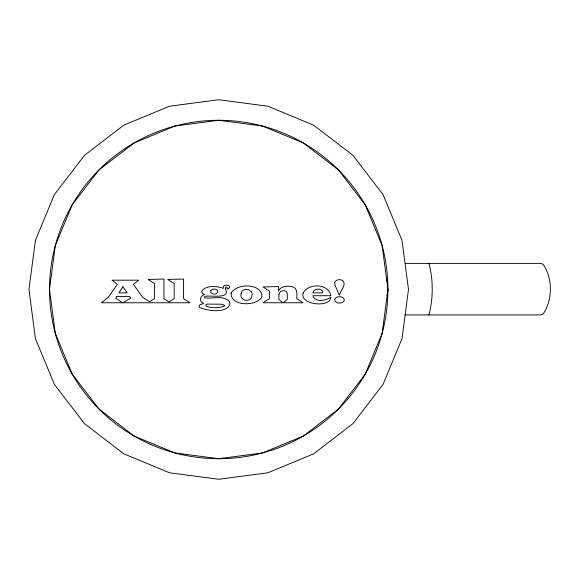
<?xml version="1.0" encoding="UTF-8"?>
<svg xmlns="http://www.w3.org/2000/svg" width="579" height="579" viewBox="0 0 579 579"><rect width="100%" height="100%" fill="white"/><g stroke="black" fill="none" stroke-linecap="round" stroke-linejoin="round"><path stroke-width="0.87" d="M387.098 295.826L387.887 289.153M428.192 314.925L429.184 314.05C433.23 297.99 433.23 280.316 429.184 264.256L428.192 263.38M405.228 263.38L540.641 263.38L543.08 264.256C552.822 278.079 552.822 300.226 543.08 314.05L540.641 314.925L405.054 314.925M386.432 278.094L386.975 280.728M241.168 293.683C238.809 300.653 250.931 303.099 251.814 296.253C254.268 289.102 241.921 286.496 241.168 293.683M227.156 288.19L227.106 288.907L228.43 288.805L229.733 287.285L228.944 285.621L226.577 285.063L224.08 285.708L223.458 286.511L223.284 288.328C216.691 285.939 205.654 284.854 201.593 291.621L202.346 293.242L204.604 294.61C199.929 295.29 198.814 301.985 203.533 303.461L200.059 304.778L199.19 305.574L199.19 307.254C206.327 310.88 226.65 313.789 229.899 304.141A5.001 5.001 0 0 0 228.271 300.371C221.533 295.297 212.522 299.046 204.872 297.823L204.611 296.434C208.758 294.82 231.535 299.748 225.332 289.087L225.738 287.061L226.91 287.285L227.156 288.19M278.933 294.371L278.846 299.379L282.798 302.766L263.032 302.766L269.438 298.634L269.438 291.107L263.032 286.952L278.47 286.569L278.47 290.926C280.974 286.171 286.866 285.628 291.584 286.583C297.505 287.242 297.222 294.248 296.694 298.634L303.099 302.766L283.326 302.766L287.3 299.379L287.3 293.937L286.381 291.44C283.761 289.536 279.36 291.005 278.933 294.371M313.094 292.12L313.007 292.894L322.698 292.894C322.756 287.929 314.39 288.009 313.094 292.12M334.684 282.632L334.937 284.919L339.207 295.044L339.62 295.044C340.039 290.665 346.944 284.948 342.797 280.735C340.3 278.752 335.798 279.44 334.684 282.632M35.413 240.386L28.95 289.5L35.413 338.614L54.375 384.384L84.534 423.683L123.834 453.842L169.604 472.804L218.717 479.267L267.831 472.804L313.601 453.842L352.908 423.683L383.066 384.384L402.021 338.614L408.484 289.5L402.021 240.386L383.066 194.616L352.908 155.317L313.601 125.158L267.831 106.196L218.717 99.733L169.604 106.196L123.834 125.158L84.534 155.317L54.375 194.616L35.413 240.386M55.273 245.706L49.505 289.5L55.273 333.294L72.18 374.106L99.067 409.15L134.111 436.045L174.923 452.944L218.717 458.713L262.511 452.944L303.324 436.045L338.368 409.15L365.262 374.106L382.162 333.294L387.93 289.5L382.162 245.706L365.262 204.894L338.368 169.85L303.324 142.955L262.511 126.056L218.717 120.287L174.923 126.056L134.111 142.955L99.067 169.85L72.18 204.894L55.273 245.706M303.049 293.206C299.741 305.22 330.826 307.89 330.689 297.244C326.303 300.667 314.744 302.687 312.892 295.717L330.841 295.717C328.481 283.232 308.274 282.936 303.049 293.206M334.604 299.278C334.416 303.932 342.652 304.308 344.339 300.501C344.505 295.883 336.29 295.485 334.604 299.278M231.137 293.097C230.399 306.638 256.772 306.537 261.954 296.904C262.077 283.015 236.739 283.008 231.137 293.097M210.865 290.448L210.857 292.699L212.587 293.987L215.634 293.987L217.393 292.699L217.393 290.448L215.663 289.167L212.616 289.167L210.865 290.448M224.312 305.777L224.16 306.19C218.572 308.1 211.328 308.397 205.871 306.023L206.037 304.829L206.956 304.076L221.685 304.228L224.015 305.053L224.312 305.777M116.705 296.578L115.691 298.134L122.509 302.766L101.419 302.766L108.07 297.49L117.363 284.303L112.073 280.185L138.772 280.185L133.358 284.303L142.803 297.49L149.7 301.753L154.535 298.634L154.535 283.558L148.13 279.425L163.944 279.049L163.944 298.634L169.061 301.934L174.17 298.634L174.17 283.558L167.765 279.425L183.579 279.049L183.579 298.634L189.984 302.766L122.893 302.766L130.731 298.134L129.703 296.578L116.705 296.578M122.893 286.735L118.905 292.858L127.141 292.858L122.893 286.735M134.111 436.045A169.213 169.213 0 0 0 387.93 289.5A169.213 169.213 0 0 0 134.111 142.955A169.213 169.213 0 0 0 134.111 436.045"/></g></svg>
